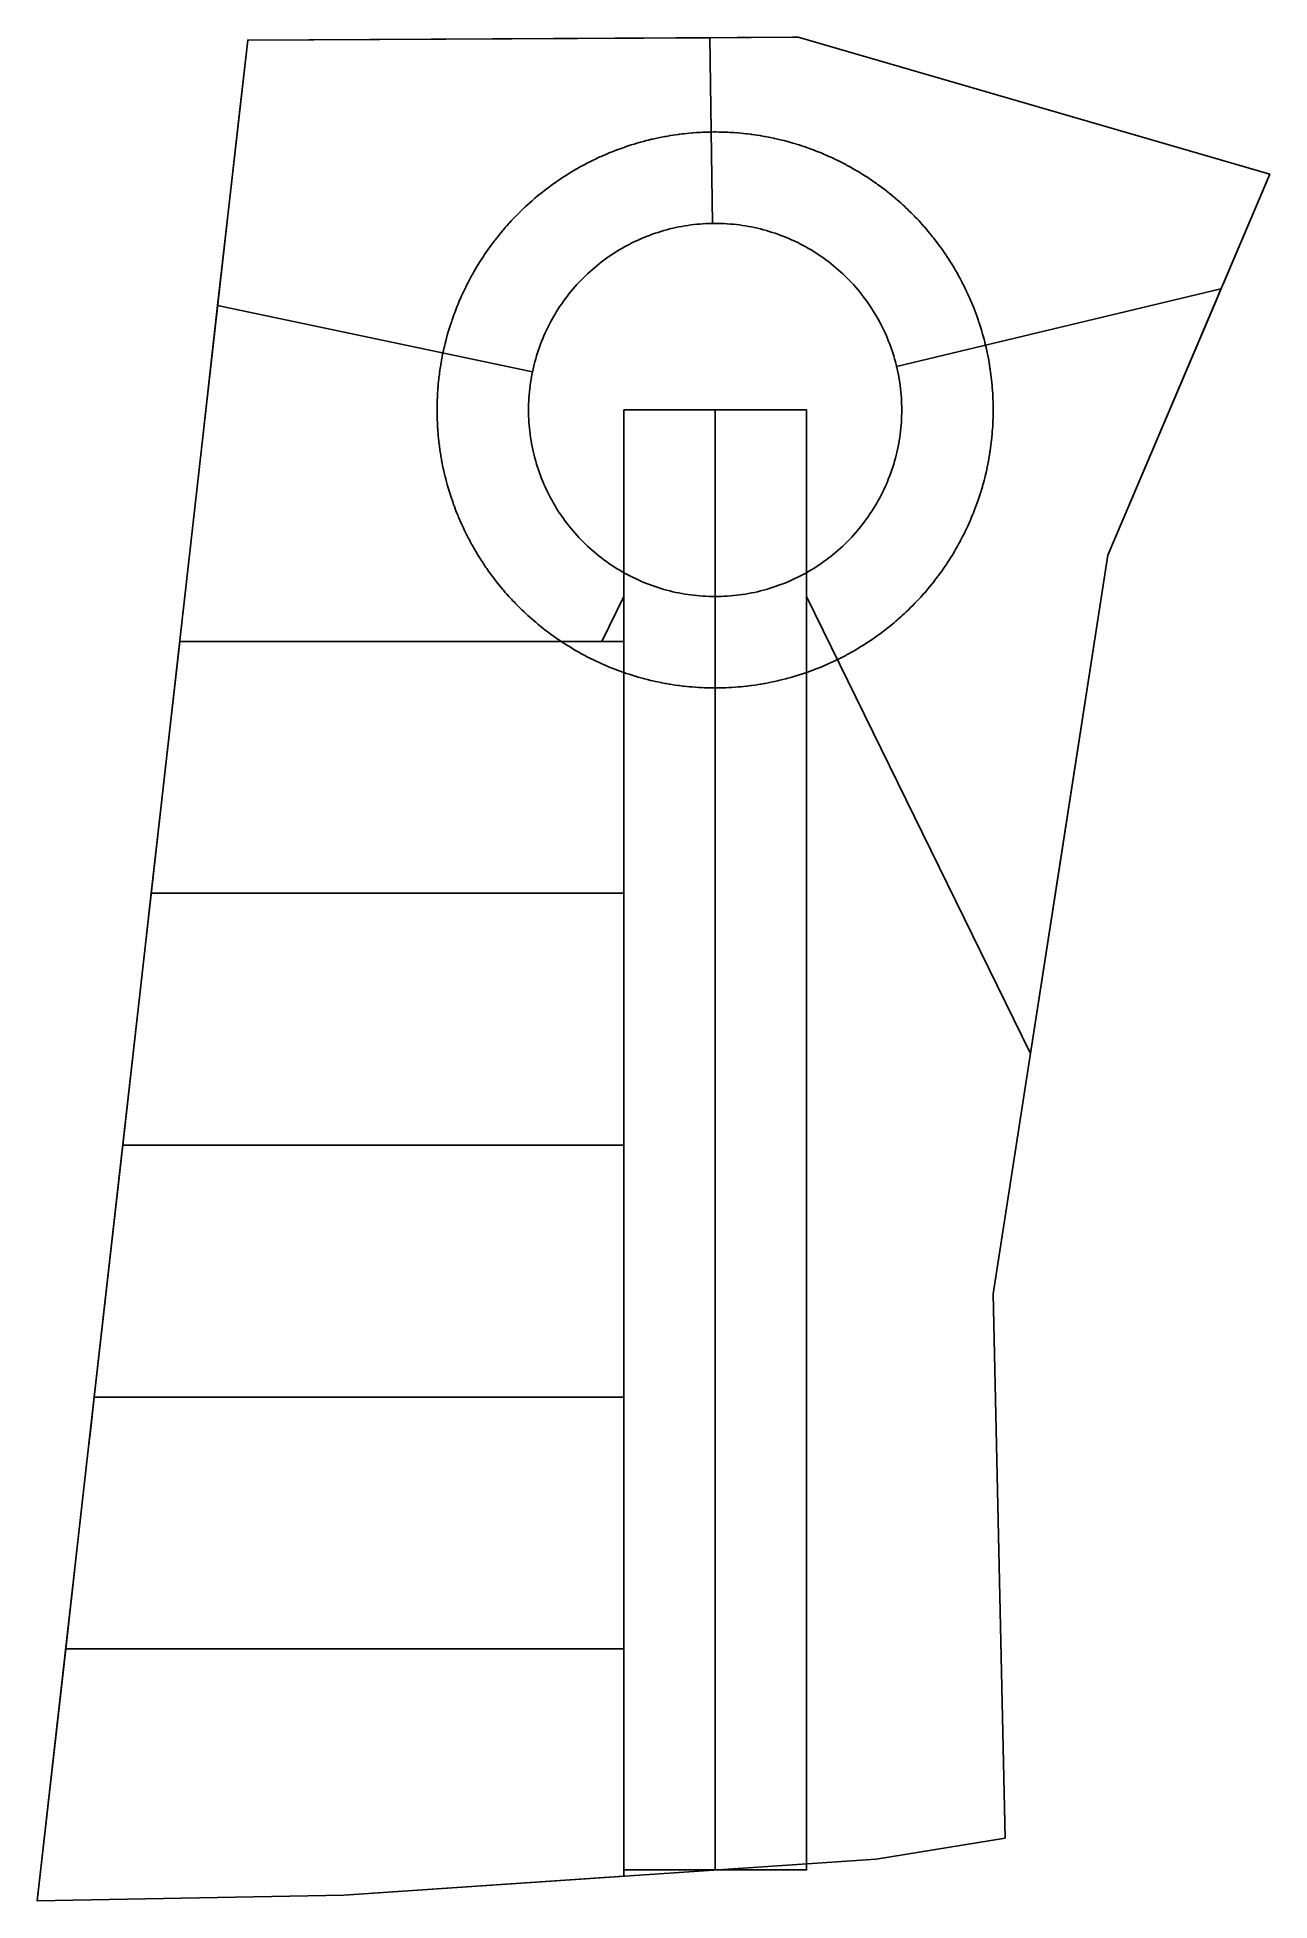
# Model space of a CAD drawing. Header units: feet. Extents: x 0 to 330, y 0 to 499.
import ezdxf

# ---------------------------------------------------------------- set-up
doc = ezdxf.new("R2010")
doc.units = ezdxf.units.FT
for name, color, linetype in [('CENTERLINE', 2, 'Continuous'), ('LOTS', 3, 'Continuous'), ('PARCEL', 5, 'Continuous'), ('ROADS', 1, 'Continuous')]:
    doc.layers.add(name, color=color, linetype=linetype)

msp = doc.modelspace()

# ---------------------------------------------------------------- linework, layer by layer
at = {"layer": 'CENTERLINE'}
for points in [[(231.62, 399.53), (231.62, 398.71), (231.6, 397.89), (231.56, 397.07), (231.52, 396.26), (231.46, 395.44), (231.38, 394.63), (231.3, 393.81), (231.2, 393), (231.08, 392.19), (230.95, 391.38), (230.82, 390.58), (230.66, 389.77), (230.5, 388.97), (230.32, 388.17), (230.12, 387.38), (229.92, 386.59), (229.7, 385.8), (229.47, 385.01), (229.23, 384.23), (228.97, 383.46), (228.7, 382.68), (228.42, 381.92), (228.12, 381.15), (227.82, 380.39), (227.5, 379.64), (227.17, 378.89), (226.82, 378.15), (226.47, 377.41), (226.1, 376.68), (225.72, 375.96), (225.33, 375.24), (224.92, 374.53), (224.51, 373.82), (224.08, 373.12), (223.65, 372.43), (223.2, 371.75), (222.74, 371.07), (222.27, 370.4), (221.78, 369.74), (221.29, 369.09), (220.79, 368.44), (220.27, 367.81), (219.75, 367.18), (219.21, 366.56), (218.67, 365.95), (218.12, 365.35), (217.55, 364.76), (216.98, 364.17), (216.39, 363.6), (215.8, 363.03), (215.2, 362.48), (214.59, 361.94), (213.97, 361.4), (213.34, 360.88), (212.71, 360.36), (212.06, 359.86), (211.41, 359.37), (210.75, 358.89), (210.08, 358.41), (209.4, 357.95), (208.72, 357.51), (208.03, 357.07), (207.33, 356.64), (206.62, 356.23), (205.91, 355.82), (205.19, 355.43), (204.47, 355.05), (203.74, 354.68), (203, 354.33), (202.26, 353.98), (201.51, 353.65), (200.76, 353.33), (200, 353.03), (199.24, 352.73), (198.47, 352.45), (197.69, 352.18), (196.92, 351.92), (196.14, 351.68), (195.35, 351.45), (194.56, 351.23), (193.77, 351.03), (192.98, 350.83), (192.18, 350.65), (191.38, 350.49), (190.57, 350.34), (189.77, 350.2), (188.96, 350.07), (188.15, 349.96), (187.34, 349.86), (186.52, 349.77), (185.71, 349.7), (184.89, 349.63), (184.08, 349.59), (183.26, 349.55), (182.44, 349.53), (181.62, 349.53), (180.8, 349.53), (179.99, 349.55), (179.17, 349.59), (178.35, 349.63), (177.54, 349.7), (176.72, 349.77), (175.91, 349.86), (175.1, 349.96), (174.29, 350.07), (173.48, 350.2), (172.67, 350.34), (171.87, 350.49), (171.07, 350.65), (170.27, 350.83), (169.47, 351.03), (168.68, 351.23), (167.89, 351.45), (167.11, 351.68), (166.33, 351.92), (165.55, 352.18), (164.78, 352.45), (164.01, 352.73), (163.25, 353.03), (162.49, 353.33), (161.74, 353.65), (160.99, 353.98), (160.25, 354.33), (159.51, 354.68), (158.78, 355.05), (158.05, 355.43), (157.33, 355.82), (156.62, 356.23), (155.92, 356.64), (155.22, 357.07), (154.53, 357.51), (153.84, 357.95), (153.17, 358.41), (152.5, 358.89), (151.84, 359.37), (151.18, 359.86), (150.54, 360.36), (149.9, 360.88), (149.28, 361.4), (148.66, 361.94), (148.04, 362.48), (147.44, 363.03), (146.85, 363.6), (146.27, 364.17), (145.69, 364.76), (145.13, 365.35), (144.58, 365.95), (144.03, 366.56), (143.5, 367.18), (142.97, 367.81), (142.46, 368.44), (141.96, 369.09), (141.46, 369.74), (140.98, 370.4), (140.51, 371.07), (140.05, 371.75), (139.6, 372.43), (139.16, 373.12), (138.74, 373.82), (138.32, 374.53), (137.92, 375.24), (137.53, 375.96), (137.15, 376.68), (136.78, 377.41), (136.42, 378.15), (136.08, 378.89), (135.75, 379.64), (135.43, 380.39), (135.12, 381.15), (134.83, 381.92), (134.55, 382.68), (134.28, 383.46), (134.02, 384.23), (133.78, 385.01), (133.54, 385.8), (133.33, 386.59), (133.12, 387.38), (132.93, 388.17), (132.75, 388.97), (132.58, 389.77), (132.43, 390.58), (132.29, 391.38), (132.16, 392.19), (132.05, 393), (131.95, 393.81), (131.86, 394.63), (131.79, 395.44), (131.73, 396.26), (131.68, 397.07), (131.65, 397.89), (131.63, 398.71), (131.62, 399.53), (131.63, 400.35), (131.65, 401.16), (131.68, 401.98), (131.73, 402.8), (131.79, 403.61), (131.86, 404.43), (131.95, 405.24), (132.05, 406.05), (132.16, 406.86), (132.29, 407.67), (132.43, 408.48), (132.58, 409.28), (132.75, 410.08), (132.93, 410.88), (133.12, 411.68), (133.33, 412.47), (133.54, 413.26), (133.78, 414.04), (134.02, 414.82), (134.28, 415.6), (134.55, 416.37), (134.83, 417.14), (135.12, 417.9), (135.43, 418.66), (135.75, 419.42), (136.08, 420.16), (136.42, 420.91), (136.78, 421.64), (137.15, 422.37), (137.53, 423.1), (137.92, 423.82), (138.32, 424.53), (138.74, 425.23), (139.16, 425.93), (139.6, 426.62), (140.05, 427.31), (140.51, 427.98), (140.98, 428.65), (141.46, 429.31), (141.96, 429.97), (142.46, 430.61), (142.97, 431.25), (143.5, 431.88), (144.03, 432.5), (144.58, 433.11), (145.13, 433.71), (145.69, 434.3), (146.27, 434.88), (146.85, 435.46), (147.44, 436.02), (148.04, 436.58), (148.66, 437.12), (149.28, 437.65), (149.9, 438.18), (150.54, 438.69), (151.18, 439.2), (151.84, 439.69), (152.5, 440.17), (153.17, 440.64), (153.84, 441.1), (154.53, 441.55), (155.22, 441.99), (155.92, 442.41), (156.62, 442.83), (157.33, 443.23), (158.05, 443.62), (158.78, 444), (159.51, 444.37), (160.25, 444.73), (160.99, 445.07), (161.74, 445.4), (162.49, 445.72), (163.25, 446.03), (164.01, 446.32), (164.78, 446.61), (165.55, 446.87), (166.33, 447.13), (167.11, 447.37), (167.89, 447.61), (168.68, 447.82), (169.47, 448.03), (170.27, 448.22), (171.07, 448.4), (171.87, 448.57), (172.67, 448.72), (173.48, 448.86), (174.29, 448.99), (175.1, 449.1), (175.91, 449.2), (176.72, 449.29), (177.54, 449.36), (178.35, 449.42), (179.17, 449.47), (179.99, 449.5), (180.8, 449.52), (181.62, 449.53), (182.44, 449.52), (183.26, 449.5), (184.08, 449.47), (184.89, 449.42), (185.71, 449.36), (186.52, 449.29), (187.34, 449.2), (188.15, 449.1), (188.96, 448.99), (189.77, 448.86), (190.57, 448.72), (191.38, 448.57), (192.18, 448.4), (192.98, 448.22), (193.77, 448.03), (194.56, 447.82), (195.35, 447.61), (196.14, 447.37), (196.92, 447.13), (197.69, 446.87), (198.47, 446.61), (199.24, 446.32), (200, 446.03), (200.76, 445.72), (201.51, 445.4), (202.26, 445.07), (203, 444.73), (203.74, 444.37), (204.47, 444), (205.19, 443.62), (205.91, 443.23), (206.62, 442.83), (207.33, 442.41), (208.03, 441.99), (208.72, 441.55), (209.4, 441.1), (210.08, 440.64), (210.75, 440.17), (211.41, 439.69), (212.06, 439.2), (212.71, 438.69), (213.34, 438.18), (213.97, 437.65), (214.59, 437.12), (215.2, 436.58), (215.8, 436.02), (216.39, 435.46), (216.98, 434.88), (217.55, 434.3), (218.12, 433.71), (218.67, 433.11), (219.21, 432.5), (219.75, 431.88), (220.27, 431.25), (220.79, 430.61), (221.29, 429.97), (221.78, 429.31), (222.27, 428.65), (222.74, 427.98), (223.2, 427.31), (223.65, 426.62), (224.08, 425.93), (224.51, 425.23), (224.92, 424.53), (225.33, 423.82), (225.72, 423.1), (226.1, 422.37), (226.47, 421.64), (226.82, 420.91), (227.17, 420.16), (227.5, 419.42), (227.82, 418.66), (228.12, 417.9), (228.42, 417.14), (228.7, 416.37), (228.97, 415.6), (229.23, 414.82), (229.47, 414.04), (229.7, 413.26), (229.92, 412.47), (230.12, 411.68), (230.32, 410.88), (230.5, 410.08), (230.66, 409.28), (230.82, 408.48), (230.95, 407.67), (231.08, 406.86), (231.2, 406.05), (231.3, 405.24), (231.38, 404.43), (231.46, 403.61), (231.52, 402.8), (231.56, 401.98), (231.6, 401.16), (231.62, 400.35), (231.62, 399.53)], [(181.62, 8.26), (181.62, 399.53)]]:
    msp.add_lwpolyline(points, dxfattribs=at)
at = {"layer": 'LOTS'}
for points in [[(317.72, 433.27), (317.16, 431.95), (230.25, 411.16), (230.12, 411.68), (229.92, 412.47), (229.7, 413.26), (229.47, 414.04), (229.23, 414.82), (228.97, 415.6), (228.7, 416.37), (228.42, 417.14), (228.12, 417.9), (227.82, 418.66), (227.5, 419.42), (227.17, 420.16), (226.82, 420.91), (226.47, 421.64), (226.1, 422.37), (225.72, 423.1), (225.33, 423.82), (224.92, 424.53), (224.51, 425.23), (224.08, 425.93), (223.65, 426.62), (223.2, 427.31), (222.74, 427.98), (222.27, 428.65), (221.78, 429.31), (221.29, 429.97), (220.79, 430.61), (220.27, 431.25), (219.75, 431.88), (219.21, 432.5), (218.67, 433.11), (218.12, 433.71), (217.55, 434.3), (216.98, 434.88), (216.39, 435.46), (215.8, 436.02), (215.2, 436.58), (214.59, 437.12), (213.97, 437.65), (213.34, 438.18), (212.71, 438.69), (212.06, 439.2), (211.41, 439.69), (210.75, 440.17), (210.08, 440.64), (209.4, 441.1), (208.72, 441.55), (208.03, 441.99), (207.33, 442.41), (206.62, 442.83), (205.91, 443.23), (205.19, 443.62), (204.47, 444), (203.74, 444.37), (203, 444.73), (202.26, 445.07), (201.51, 445.4), (200.76, 445.72), (200, 446.03), (199.24, 446.32), (198.47, 446.61), (197.69, 446.87), (196.92, 447.13), (196.14, 447.37), (195.35, 447.61), (194.56, 447.82), (193.77, 448.03), (192.98, 448.22), (192.18, 448.4), (191.38, 448.57), (190.57, 448.72), (189.77, 448.86), (188.96, 448.99), (188.15, 449.1), (187.34, 449.2), (186.52, 449.29), (185.71, 449.36), (184.89, 449.42), (184.08, 449.47), (183.26, 449.5), (182.44, 449.52), (181.62, 449.53), (180.92, 449.52), (180.22, 499.29), (202.33, 499.4), (203.87, 499.41), (330.22, 462.75), (317.72, 433.27)], [(179.99, 449.5), (179.17, 449.47), (178.35, 449.42), (177.54, 449.36), (176.72, 449.29), (175.91, 449.2), (175.1, 449.1), (174.29, 448.99), (173.48, 448.86), (172.67, 448.72), (171.87, 448.57), (171.07, 448.4), (170.27, 448.22), (169.47, 448.03), (168.68, 447.82), (167.89, 447.61), (167.11, 447.37), (166.33, 447.13), (165.55, 446.87), (164.78, 446.61), (164.01, 446.32), (163.25, 446.03), (162.49, 445.72), (161.74, 445.4), (160.99, 445.07), (160.25, 444.73), (159.51, 444.37), (158.78, 444), (158.05, 443.62), (157.33, 443.23), (156.62, 442.83), (155.92, 442.41), (155.22, 441.99), (154.53, 441.55), (153.84, 441.1), (153.17, 440.64), (152.5, 440.17), (151.84, 439.69), (151.18, 439.2), (150.54, 438.69), (149.9, 438.18), (149.28, 437.65), (148.66, 437.12), (148.04, 436.58), (147.44, 436.02), (146.85, 435.46), (146.27, 434.88), (145.69, 434.3), (145.13, 433.71), (144.58, 433.11), (144.03, 432.5), (143.5, 431.88), (142.97, 431.25), (142.46, 430.61), (141.96, 429.97), (141.46, 429.31), (140.98, 428.65), (140.51, 427.98), (140.05, 427.31), (139.6, 426.62), (139.16, 425.93), (138.74, 425.23), (138.32, 424.53), (137.92, 423.82), (137.53, 423.1), (137.15, 422.37), (136.78, 421.64), (136.42, 420.91), (136.08, 420.16), (135.75, 419.42), (135.43, 418.66), (135.12, 417.9), (134.83, 417.14), (134.55, 416.37), (134.28, 415.6), (134.02, 414.82), (133.78, 414.04), (133.54, 413.26), (133.33, 412.47), (133.12, 411.68), (132.93, 410.88), (132.75, 410.08), (132.69, 409.79), (48.33, 427.49), (51.41, 454.73), (54.18, 479.25), (56.38, 498.67), (180.22, 499.29), (180.92, 449.52), (180.8, 449.52), (179.99, 449.5)], [(274.09, 278.17), (266.15, 227.03), (206.12, 349.53), (206.12, 355.94), (206.62, 356.23), (207.33, 356.64), (208.03, 357.07), (208.72, 357.51), (209.4, 357.95), (210.08, 358.41), (210.75, 358.89), (211.41, 359.37), (212.06, 359.86), (212.71, 360.36), (213.34, 360.88), (213.97, 361.4), (214.59, 361.94), (215.2, 362.48), (215.8, 363.03), (216.39, 363.6), (216.98, 364.17), (217.55, 364.76), (218.12, 365.35), (218.67, 365.95), (219.21, 366.56), (219.75, 367.18), (220.27, 367.81), (220.79, 368.44), (221.29, 369.09), (221.78, 369.74), (222.27, 370.4), (222.74, 371.07), (223.2, 371.75), (223.65, 372.43), (224.08, 373.12), (224.51, 373.82), (224.92, 374.53), (225.33, 375.24), (225.72, 375.96), (226.1, 376.68), (226.47, 377.41), (226.82, 378.15), (227.17, 378.89), (227.5, 379.64), (227.82, 380.39), (228.12, 381.15), (228.42, 381.92), (228.7, 382.68), (228.97, 383.46), (229.23, 384.23), (229.47, 385.01), (229.7, 385.8), (229.92, 386.59), (230.12, 387.38), (230.32, 388.17), (230.5, 388.97), (230.66, 389.77), (230.82, 390.58), (230.95, 391.38), (231.08, 392.19), (231.2, 393), (231.3, 393.81), (231.38, 394.63), (231.46, 395.44), (231.52, 396.26), (231.56, 397.07), (231.6, 397.89), (231.62, 398.71), (231.62, 399.53), (231.62, 400.35), (231.6, 401.16), (231.56, 401.98), (231.52, 402.8), (231.46, 403.61), (231.38, 404.43), (231.3, 405.24), (231.2, 406.05), (231.08, 406.86), (230.95, 407.67), (230.82, 408.48), (230.66, 409.28), (230.5, 410.08), (230.32, 410.88), (230.25, 411.16), (317.16, 431.95), (315.74, 428.6), (286.89, 360.6), (274.09, 278.17)], [(132.43, 408.48), (132.29, 407.67), (132.16, 406.86), (132.05, 406.05), (131.95, 405.24), (131.86, 404.43), (131.79, 403.61), (131.73, 402.8), (131.68, 401.98), (131.65, 401.16), (131.63, 400.35), (131.62, 399.53), (131.63, 398.71), (131.65, 397.89), (131.68, 397.07), (131.73, 396.26), (131.79, 395.44), (131.86, 394.63), (131.95, 393.81), (132.05, 393), (132.16, 392.19), (132.29, 391.38), (132.43, 390.58), (132.58, 389.77), (132.75, 388.97), (132.93, 388.17), (133.12, 387.38), (133.33, 386.59), (133.54, 385.8), (133.78, 385.01), (134.02, 384.23), (134.28, 383.46), (134.55, 382.68), (134.83, 381.92), (135.12, 381.15), (135.43, 380.39), (135.75, 379.64), (136.08, 378.89), (136.42, 378.15), (136.78, 377.41), (137.15, 376.68), (137.53, 375.96), (137.92, 375.24), (138.32, 374.53), (138.74, 373.82), (139.16, 373.12), (139.6, 372.43), (140.05, 371.75), (140.51, 371.07), (140.98, 370.4), (141.46, 369.74), (141.96, 369.09), (142.46, 368.44), (142.97, 367.81), (143.5, 367.18), (144.03, 366.56), (144.58, 365.95), (145.13, 365.35), (145.69, 364.76), (146.27, 364.17), (146.85, 363.6), (147.44, 363.03), (148.04, 362.48), (148.66, 361.94), (149.28, 361.4), (149.9, 360.88), (150.54, 360.36), (151.18, 359.86), (151.84, 359.37), (152.5, 358.89), (153.17, 358.41), (153.84, 357.95), (154.53, 357.51), (155.22, 357.07), (155.92, 356.64), (156.62, 356.23), (157.12, 355.94), (157.12, 349.53), (151.23, 337.5), (38.16, 337.5), (30.53, 270), (28.99, 256.38), (43.99, 389.12), (48.33, 427.49), (132.69, 409.79), (132.58, 409.28), (132.43, 408.48)], [(30.53, 270), (38.16, 337.5), (157.12, 337.5), (157.12, 270), (30.53, 270)], [(22.89, 202.5), (27.64, 244.52), (28.99, 256.38), (30.53, 270), (157.12, 270), (157.12, 202.5), (22.89, 202.5)], [(15.26, 135), (22.89, 202.5), (157.12, 202.5), (157.12, 135), (15.26, 135)], [(7.63, 67.5), (10.43, 92.3), (13.75, 121.61), (14.31, 126.56), (15.26, 135), (157.12, 135), (157.12, 67.5), (7.63, 67.5)], [(82.15, 1.53), (0, 0), (7.63, 67.5), (157.12, 67.5), (157.12, 6.6), (82.15, 1.53)]]:
    msp.add_lwpolyline(points, close=True, dxfattribs=at)
at = {"layer": 'PARCEL'}
msp.add_lwpolyline([(51.41, 454.73), (56.38, 498.67), (203.87, 499.41), (330.22, 462.75), (286.89, 360.6), (256.15, 162.64), (259.32, 16.8), (224.81, 11.18), (82.15, 1.53), (0, 0), (13.75, 121.61), (27.64, 244.52), (43.99, 389.12), (51.41, 454.73)], close=True, dxfattribs=at)
at = {"layer": 'ROADS'}
for points in [[(256.12, 398.71), (256.11, 398.11), (256.09, 397.29), (256.07, 396.7), (256.03, 395.88), (255.99, 395.05), (255.95, 394.47), (255.89, 393.65), (255.84, 393.03), (255.76, 392.24), (255.68, 391.43), (255.62, 390.81), (255.52, 390), (255.44, 389.41), (255.32, 388.6), (255.27, 388.31), (255.14, 387.5), (255.13, 387.45), (255, 386.65), (254.86, 385.83), (254.7, 385.02), (254.68, 384.97), (254.52, 384.17), (254.4, 383.59), (254.22, 382.79), (254.07, 382.16), (253.87, 381.37), (253.67, 380.58), (253.52, 380.02), (253.3, 379.23), (253.22, 378.95), (252.99, 378.16), (252.89, 377.8), (252.65, 377.02), (252.44, 376.39), (252.18, 375.62), (252.12, 375.45), (251.85, 374.67), (251.69, 374.21), (251.41, 373.45), (251.25, 373.03), (250.95, 372.26), (250.91, 372.15), (250.61, 371.39), (250.35, 370.78), (250.03, 370.03), (249.93, 369.77), (249.6, 369.02), (249.32, 368.41), (248.97, 367.67), (248.62, 366.93), (248.32, 366.33), (247.95, 365.6), (247.77, 365.24), (247.39, 364.52), (247.26, 364.29), (246.87, 363.57), (246.55, 362.99), (246.14, 362.28), (245.73, 361.57), (245.39, 361), (244.96, 360.3), (244.87, 360.16), (244.44, 359.47), (244.08, 358.91), (243.63, 358.23), (243.49, 358.02), (243.03, 357.34), (242.8, 357), (242.33, 356.33), (241.94, 355.8), (241.45, 355.14), (241.34, 354.99), (240.85, 354.34), (240.71, 354.15), (240.21, 353.5), (239.68, 352.84), (239.16, 352.21), (238.64, 351.58), (238.22, 351.09), (237.68, 350.47), (237.55, 350.32), (237.01, 349.71), (236.73, 349.39), (236.18, 348.79), (235.74, 348.33), (235.17, 347.74), (234.6, 347.15), (234, 346.55), (233.41, 345.98), (232.82, 345.41), (232.36, 344.97), (231.76, 344.42), (231.44, 344.14), (230.83, 343.6), (230.68, 343.47), (230.06, 342.93), (229.57, 342.51), (228.31, 341.47), (227.65, 340.94), (227, 340.44), (226.81, 340.3), (226.16, 339.81), (225.82, 339.56), (225.16, 339.08), (225.02, 338.97), (224.35, 338.49), (223.81, 338.12), (223.13, 337.66), (222.71, 337.38), (222.03, 336.94), (221.89, 336.85), (221.2, 336.41), (220.85, 336.19), (220.15, 335.76), (219.58, 335.42), (218.87, 335.01), (218.16, 334.6), (217.58, 334.28), (216.86, 333.89), (216.63, 333.76), (215.91, 333.38), (215.55, 333.2), (214.82, 332.83), (214.22, 332.53), (213.48, 332.18), (212.74, 331.83), (212.13, 331.55), (211.38, 331.22), (211.12, 331.12), (210.37, 330.8), (209.76, 330.54), (209, 330.24), (208.24, 329.94), (207.61, 329.71), (206.84, 329.43), (206.48, 329.3), (205.7, 329.03), (205.53, 328.97), (204.76, 328.71), (204.13, 328.5), (203.35, 328.26), (202.99, 328.16), (202.2, 327.93), (201.92, 327.85), (201.13, 327.63), (200.57, 327.48), (199.78, 327.28), (198.99, 327.08), (198.36, 326.93), (197.56, 326.75), (196.98, 326.63), (196.18, 326.47), (195.84, 326.4), (195.03, 326.25), (194.79, 326.21), (193.99, 326.07), (193.65, 326.01), (192.84, 325.88), (192.26, 325.79), (191.45, 325.68), (191.15, 325.64), (190.34, 325.54), (190.01, 325.51), (189.19, 325.42), (188.63, 325.36), (187.82, 325.29), (187.79, 325.29), (186.97, 325.22), (186.1, 325.16), (185.29, 325.12), (184.45, 325.08), (183.86, 325.06), (183.04, 325.04), (182.44, 325.03), (180.8, 325.03), (180.2, 325.04), (179.39, 325.06), (178.8, 325.08), (177.98, 325.12), (177.16, 325.16), (176.24, 325.22), (175.44, 325.29), (174.64, 325.36), (174.01, 325.42), (173.2, 325.51), (172.91, 325.54), (172.1, 325.64), (171.8, 325.68), (170.99, 325.79), (170.41, 325.88), (169.6, 326.01), (169.31, 326.06), (168.5, 326.2), (168.15, 326.26), (167.35, 326.41), (167.07, 326.47), (166.27, 326.63), (165.69, 326.75), (164.89, 326.93), (164.33, 327.06), (163.53, 327.26), (163.46, 327.28), (162.67, 327.48), (162.11, 327.63), (161.32, 327.85), (160.96, 327.95), (160.18, 328.18), (159.9, 328.26), (159.12, 328.5), (158.58, 328.68), (157.8, 328.94), (157.44, 329.06), (156.67, 329.33), (156.41, 329.43), (155.64, 329.71), (155.01, 329.94), (154.25, 330.24), (153.49, 330.54), (152.88, 330.8), (152.13, 331.12), (151.87, 331.22), (151.12, 331.55), (150.51, 331.83), (149.77, 332.18), (149.03, 332.53), (148.43, 332.83), (147.7, 333.2), (147.47, 333.32), (146.74, 333.7), (146.38, 333.89), (145.66, 334.28), (145.08, 334.6), (144.37, 335.01), (144.24, 335.09), (143.54, 335.5), (143.1, 335.76), (142.4, 336.19), (142.05, 336.41), (140.67, 337.29), (139.97, 337.75), (139.3, 338.21), (138.9, 338.49), (138.23, 338.97), (138.09, 339.08), (137.43, 339.56), (137.24, 339.7), (136.58, 340.19), (136.1, 340.55), (135.46, 341.05), (135.09, 341.35), (134.45, 341.87), (134.16, 342.11), (133.54, 342.63), (133.19, 342.93), (131.95, 344.01), (131.48, 344.42), (130.88, 344.97), (130.42, 345.41), (129.83, 345.98), (129.68, 346.13), (129.1, 346.7), (128.8, 346.99), (128.22, 347.58), (127.92, 347.89), (127.36, 348.48), (127.07, 348.79), (126.52, 349.39), (126.38, 349.54), (125.83, 350.15), (125.41, 350.64), (124.88, 351.26), (124.75, 351.41), (124.22, 352.04), (123.93, 352.39), (123.42, 353.02), (123.04, 353.5), (122.54, 354.15), (122.04, 354.8), (121.65, 355.33), (121.17, 355.99), (120.92, 356.33), (120.45, 357), (120.22, 357.34), (119.76, 358.02), (119.62, 358.23), (119.17, 358.91), (118.94, 359.26), (118.5, 359.95), (118.15, 360.51), (117.73, 361.21), (117.65, 361.35), (117.23, 362.06), (116.97, 362.5), (116.57, 363.21), (116.38, 363.57), (115.99, 364.29), (115.86, 364.52), (115.48, 365.24), (115.3, 365.6), (114.93, 366.33), (114.75, 366.69), (114.39, 367.43), (114.16, 367.92), (113.82, 368.66), (113.65, 369.02), (113.32, 369.77), (113.22, 370.03), (112.9, 370.78), (112.74, 371.14), (112.43, 371.9), (112.19, 372.51), (111.9, 373.28), (111.84, 373.45), (111.56, 374.21), (111.4, 374.67), (111.13, 375.45), (111.07, 375.62), (110.81, 376.39), (110.6, 377.02), (110.36, 377.8), (110.34, 377.89), (110.1, 378.68), (109.86, 379.51), (109.65, 380.3), (109.44, 381.09), (109.3, 381.65), (109.11, 382.44), (109.03, 382.79), (108.85, 383.59), (108.79, 383.88), (108.62, 384.68), (108.49, 385.31), (108.34, 386.12), (108.3, 386.36), (108.16, 387.16), (108.1, 387.5), (107.97, 388.31), (107.88, 388.89), (107.77, 389.7), (107.73, 390), (107.63, 390.81), (107.6, 391.14), (107.51, 391.96), (107.45, 392.52), (107.38, 393.33), (107.36, 393.65), (107.3, 394.47), (107.28, 394.75), (107.23, 395.56), (107.2, 396.17), (107.17, 396.99), (107.16, 397.29), (107.14, 398.11), (107.13, 398.41), (107.12, 399.23), (107.12, 399.83), (107.13, 400.65), (107.14, 400.95), (107.16, 401.76), (107.17, 402.06), (107.2, 402.88), (107.23, 403.47), (107.28, 404.29), (107.3, 404.61), (107.36, 405.42), (107.38, 405.69), (107.45, 406.51), (107.51, 407.14), (107.6, 407.95), (107.63, 408.24), (107.73, 409.05), (107.77, 409.35), (107.88, 410.16), (107.97, 410.74), (108.1, 411.55), (108.15, 411.84), (108.29, 412.65), (108.35, 413), (108.5, 413.8), (108.62, 414.37), (108.79, 415.17), (108.85, 415.46), (109.03, 416.26), (109.09, 416.54), (109.28, 417.34), (109.44, 417.97), (109.65, 418.76), (109.86, 419.55), (110.12, 420.47), (110.36, 421.25), (110.6, 422.03), (110.78, 422.57), (111.04, 423.35), (111.16, 423.71), (111.43, 424.48), (111.53, 424.74), (111.81, 425.51), (111.94, 425.87), (112.23, 426.63), (112.43, 427.15), (112.74, 427.91), (112.85, 428.17), (113.17, 428.93), (113.37, 429.4), (113.7, 430.14), (113.77, 430.28), (114.11, 431.03), (114.45, 431.75), (114.81, 432.48), (114.93, 432.72), (115.3, 433.45), (115.42, 433.68), (115.8, 434.41), (115.99, 434.77), (116.38, 435.49), (116.57, 435.85), (116.97, 436.56), (117.31, 437.14), (117.73, 437.84), (118.15, 438.54), (118.5, 439.1), (118.94, 439.79), (119.08, 440), (119.53, 440.69), (119.85, 441.18), (120.31, 441.85), (120.45, 442.05), (120.92, 442.72), (121.17, 443.06), (121.65, 443.72), (121.93, 444.1), (122.43, 444.76), (122.65, 445.05), (123.15, 445.69), (123.3, 445.88), (123.81, 446.52), (124.22, 447.02), (124.75, 447.65), (124.88, 447.8), (125.41, 448.42), (125.83, 448.91), (126.38, 449.52), (126.52, 449.67), (127.07, 450.27), (127.36, 450.58), (127.92, 451.17), (128.37, 451.62), (128.95, 452.2), (129.53, 452.78), (129.98, 453.23), (130.57, 453.79), (130.72, 453.93), (131.32, 454.49), (131.95, 455.05), (132.57, 455.59), (132.74, 455.74), (133.36, 456.27), (133.98, 456.8), (134.63, 457.34), (135.27, 457.85), (135.91, 458.36), (136.58, 458.87), (137.24, 459.36), (137.43, 459.5), (138.09, 459.98), (138.43, 460.23), (139.1, 460.7), (139.3, 460.84), (139.97, 461.3), (140.46, 461.62), (141.15, 462.07), (141.36, 462.21), (142.05, 462.65), (142.61, 463), (143.31, 463.42), (144.01, 463.84), (144.59, 464.18), (145.3, 464.58), (145.66, 464.77), (146.38, 465.16), (146.74, 465.35), (147.47, 465.73), (147.7, 465.85), (148.43, 466.22), (148.79, 466.4), (149.53, 466.76), (150.02, 466.99), (150.76, 467.33), (151.12, 467.5), (151.87, 467.83), (152.13, 467.93), (152.88, 468.25), (153.24, 468.41), (154, 468.72), (154.52, 468.92), (155.28, 469.21), (155.37, 469.25), (156.14, 469.54), (156.94, 469.82), (157.71, 470.08), (157.8, 470.11), (158.58, 470.37), (159.12, 470.55), (159.9, 470.79), (160.68, 471.03), (161.6, 471.29), (162.39, 471.5), (163.18, 471.71), (163.81, 471.87), (164.61, 472.06), (164.89, 472.12), (165.69, 472.3), (165.98, 472.36), (166.78, 472.53), (167.35, 472.65), (168.15, 472.8), (168.5, 472.86), (169.31, 473), (169.6, 473.05), (170.41, 473.18), (170.99, 473.27), (171.8, 473.38), (172.1, 473.42), (172.91, 473.52), (173.2, 473.55), (174.01, 473.64), (174.64, 473.7), (175.46, 473.77), (175.73, 473.79), (176.54, 473.85), (176.86, 473.87), (177.68, 473.92), (178.27, 473.95), (179.09, 473.98), (179.39, 473.99), (180.2, 474.01), (180.5, 474.02), (181.32, 474.03), (181.92, 474.03), (182.74, 474.02), (183.04, 474.01), (183.86, 473.99), (184.16, 473.98), (184.98, 473.95), (185.59, 473.92), (186.4, 473.87), (186.68, 473.85), (187.5, 473.79), (187.82, 473.77), (188.63, 473.7), (189.19, 473.64), (190.01, 473.55), (190.34, 473.52), (191.15, 473.42), (191.45, 473.38), (192.26, 473.27), (192.84, 473.18), (193.65, 473.05), (193.99, 472.99), (194.79, 472.85), (195.03, 472.81), (195.84, 472.66), (196.47, 472.53), (197.27, 472.36), (197.56, 472.3), (198.36, 472.12), (198.71, 472.04), (199.5, 471.85), (200.06, 471.71), (201.64, 471.29), (202.47, 471.05), (203.26, 470.81), (203.35, 470.79), (204.13, 470.55), (204.76, 470.34), (205.48, 470.1), (206.22, 469.85), (207.11, 469.54), (207.88, 469.25), (207.97, 469.21), (208.73, 468.92), (209.25, 468.72), (210.01, 468.41), (210.37, 468.25), (211.12, 467.93), (211.38, 467.83), (212.13, 467.5), (212.49, 467.33), (213.23, 466.99), (213.72, 466.76), (214.46, 466.4), (214.82, 466.22), (215.55, 465.85), (215.91, 465.67), (216.63, 465.29), (216.86, 465.16), (217.58, 464.77), (217.94, 464.58), (218.65, 464.18), (219.09, 463.92), (219.8, 463.5), (219.94, 463.42), (220.64, 463), (221.2, 462.65), (221.89, 462.21), (222.24, 461.98), (222.92, 461.53), (223.13, 461.39), (223.81, 460.93), (224.15, 460.7), (224.82, 460.23), (225.16, 459.98), (225.82, 459.5), (226.16, 459.25), (226.81, 458.76), (227.18, 458.48), (227.83, 457.97), (228.13, 457.73), (228.76, 457.22), (229.11, 456.93), (229.74, 456.4), (229.89, 456.27), (230.51, 455.74), (230.83, 455.46), (231.44, 454.92), (231.92, 454.49), (232.52, 453.93), (232.67, 453.79), (233.26, 453.23), (233.57, 452.93), (234.16, 452.35), (234.45, 452.05), (235.02, 451.47), (235.17, 451.32), (235.74, 450.73), (236.18, 450.27), (236.73, 449.67), (237.01, 449.35), (237.55, 448.74), (237.68, 448.59), (238.22, 447.97), (238.64, 447.48), (239.16, 446.85), (239.28, 446.7), (239.8, 446.06), (240.1, 445.69), (240.6, 445.05), (240.96, 444.57), (241.94, 443.25), (242.33, 442.72), (242.8, 442.05), (242.94, 441.85), (243.4, 441.18), (243.72, 440.69), (244.17, 440), (244.44, 439.58), (244.87, 438.89), (244.96, 438.75), (245.39, 438.05), (245.65, 437.61), (246.06, 436.91), (246.14, 436.78), (246.55, 436.07), (246.87, 435.49), (247.26, 434.77), (247.45, 434.41), (247.83, 433.68), (247.95, 433.45), (248.32, 432.72), (248.56, 432.23), (248.91, 431.5), (249.02, 431.27), (249.37, 430.52), (249.55, 430.14), (249.88, 429.4), (250.08, 428.93), (250.4, 428.17), (250.61, 427.66), (250.91, 426.9), (251.21, 426.14), (251.44, 425.51), (251.72, 424.74), (251.82, 424.48), (252.09, 423.71), (252.21, 423.35), (252.47, 422.57), (252.65, 422.03), (252.89, 421.25), (252.97, 420.97), (253.2, 420.19), (253.3, 419.83), (253.52, 419.04), (253.67, 418.48), (253.87, 417.69), (253.89, 417.62), (254.09, 416.82), (254.22, 416.26), (254.4, 415.46), (254.52, 414.88), (254.68, 414.08), (254.84, 413.28), (255.01, 412.36), (255.14, 411.55), (255.27, 410.74), (255.32, 410.45), (255.44, 409.64), (255.52, 409.05), (255.62, 408.24), (255.68, 407.65), (255.76, 406.84), (255.76, 406.81), (255.84, 405.99), (255.89, 405.42), (255.95, 404.61), (255.99, 403.99), (256.07, 402.35), (256.09, 401.76), (256.11, 400.95), (256.12, 400.35), (256.12, 398.71)], [(157.12, 399.53), (206.12, 399.53), (206.12, 8.26), (157.12, 8.26), (157.12, 399.53)]]:
    msp.add_lwpolyline(points, close=True, dxfattribs=at)

doc.saveas('drawing.dxf')
